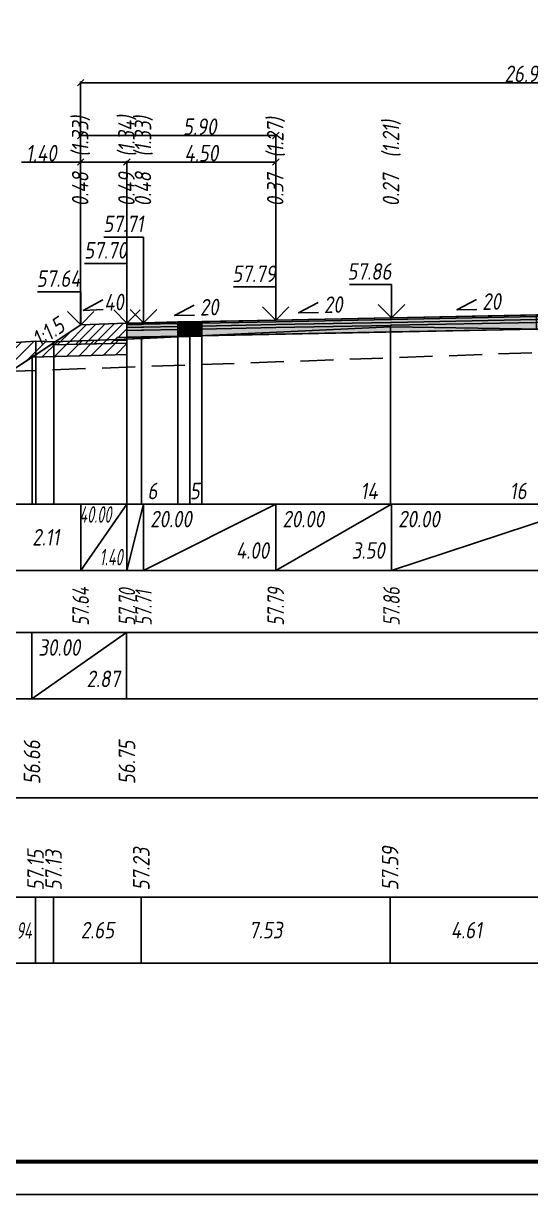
# Model space of a CAD drawing. Extents: x -717 to 1451, y -133302 to 233.
# Drawn here: x 110 to 186.7, y -75893.4 to -75716.3 of the extents above; entities that cross this region are included whole.
import ezdxf
from ezdxf.enums import TextEntityAlignment as Align

# ---------------------------------------------------------------- set-up
doc = ezdxf.new("R2010")
doc.units = 0
doc.linetypes.add('штриховая', pattern=[0.75, 0.5, -0.25])
for name, color, linetype in [('Интерполированный поперечник', 2, 'Continuous'), ('Код_510', 7, 'Continuous'), ('Код_514', 1, 'Continuous'), ('Код_516', 1, 'Continuous'), ('Контур_0', 7, 'Continuous'), ('Контур_2521', 7, 'Continuous'), ('Контур_2564', 7, 'Continuous'), ('Контур_2660', 7, 'Continuous'), ('Контур_2665', 7, 'Continuous'), ('Контур_400', 7, 'Continuous'), ('Контур_508', 7, 'Continuous'), ('Контур_512', 7, 'Continuous'), ('Контур_513', 7, 'Continuous'), ('Красный поперечник', 1, 'Continuous'), ('Объём_2501', 7, 'Continuous'), ('Объём_2564', 7, 'Continuous'), ('Объём_2650', 7, 'Continuous'), ('Объём_2660', 7, 'Continuous'), ('Объём_2661', 7, 'Continuous'), ('Объём_2665', 7, 'Continuous'), ('Объём_2666', 7, 'Continuous'), ('Откосы', 7, 'Continuous'), ('Отметки покрытия', 7, 'Continuous'), ('Рабочие отметки', 7, 'Continuous'), ('Рабочие отметки доп.', 7, 'Continuous'), ('Слои выравнивания', 7, 'Continuous'), ('Таблица', 7, 'Continuous'), ('Уклоны проезжей части', 7, 'Continuous'), ('Черный поперечник', 3, 'Continuous')]:
    doc.layers.add(name, color=color, linetype=linetype)
for name, color, linetype, true_color in [('Контур_2540', 2, 'Continuous', 0xffff00), ('Контур_2560', 2, 'Continuous', 0xffff00), ('Контур_2561', 7, 'Continuous', 0xff8040), ('Контур_2562', 3, 'Continuous', 0x00ff00), ('Контур_2563', 7, 'Continuous', 0xff8000), ('Контур_2570', 7, 'Continuous', 0x80ff00), ('Контур_2725', 7, 'Continuous', 0x323232), ('Контур_2736', 4, 'Continuous', 0x00ffff), ('Контур_2760', 7, 'Continuous', 0x323232), ('Контур_2761', 7, 'Continuous', 0x323232), ('Контур_2762', 7, 'Continuous', 0x323232), ('Контур_2763', 7, 'Continuous', 0x323232), ('Контур_2764', 7, 'Continuous', 0x323232), ('Контур_2765', 7, 'Continuous', 0x323232), ('Контур_402', 7, 'Continuous', 0xff6464), ('Контур_703', 4, 'Continuous', 0x00ffff), ('Объём_2520', 7, 'Continuous', 0x80ffff), ('Объём_2540', 2, 'Continuous', 0xffff00), ('Объём_2560', 2, 'Continuous', 0xffff00), ('Объём_2561', 7, 'Continuous', 0xff8040), ('Объём_2562', 3, 'Continuous', 0x00ff00), ('Объём_2563', 7, 'Continuous', 0xff8000), ('Объём_2600', 7, 'Continuous', 0x808000)]:
    doc.layers.add(name, color=color, linetype=linetype, true_color=true_color)
doc.styles.get("Standard").update_dxf_attribs({"font": 'txt', "height": 2.5})
doc.styles.add('М', font='romand.shx', dxfattribs={"width": 0.8, "oblique": 10, "height": 2.5})
doc.dimstyles.get("Standard").update_dxf_attribs({"dimtxt": 0.18, "dimasz": 0.18, "dimexe": 0.18, "dimexo": 0.0625, "dimgap": 0.09, "dimtad": 0, "dimtih": 1, "dimtoh": 1, "dimdec": 4, "dimzin": 0, "dimdsep": 46, "dimtxsty": 'Standard', "dimcen": 0.09, "dimadec": 0, "dimazin": 0, "dimtfac": 1, "dimtdec": 4, "dimtofl": 0, "dimtmove": 0, "dimatfit": 3, "dimfxl": 1, "dimtolj": 1, "dimtzin": 0, "dimarcsym": 0})

# ---------------------------------------------------------------- blocks, each defined once
blk = doc.blocks.new('_Oblique')
at = {"color": 0, "linetype": 'ByBlock', "lineweight": -2}
blk.add_line((-0.5, -0.5), (0.5, 0.5), dxfattribs=at)
blk = doc.blocks.new('*D3109')
at = {"color": 0, "lineweight": -2, "transparency": 16777216}
for p, q in [((118.65, -75737.24), (109.71, -75737.24)), ((118.65, -75761.87), (118.65, -75737.06)), ((125.65, -75737.24), (118.65, -75737.24)), ((125.65, -75761.59), (125.65, -75737.06))]:
    blk.add_line(p, q, dxfattribs=at)
at = {"layer": 'Defpoints', "color": 0, "transparency": 16777216}
for p in [(125.65, -75737.24), (118.65, -75761.93), (125.65, -75761.65)]:
    blk.add_point(p, dxfattribs=at)
at = {"color": 0, "lineweight": -2, "transparency": 16777216, "rotation": 180}
blk.add_blockref('_Oblique', (118.65, -75737.24), dxfattribs=at)
at = {"color": 0, "lineweight": -2, "transparency": 16777216}
blk.add_blockref('_Oblique', (125.65, -75737.24), dxfattribs=at)
at = {"color": 0, "transparency": 16777216, "insert": (112.71, -75735.9), "char_height": 2.5, "width": 0.69, "attachment_point": 5, "style": 'М'}
blk.add_mtext('\\A1;1.40', dxfattribs=at)
blk = doc.blocks.new('*D3111')
at = {"color": 0, "lineweight": -2, "transparency": 16777216}
for p, q in [((125.65, -75761.59), (125.65, -75737.06)), ((125.65, -75737.24), (148.15, -75737.24)), ((148.15, -75761.14), (148.15, -75737.06))]:
    blk.add_line(p, q, dxfattribs=at)
at = {"layer": 'Defpoints', "color": 0, "transparency": 16777216}
for p in [(148.15, -75737.24), (148.15, -75761.2), (125.65, -75761.65)]:
    blk.add_point(p, dxfattribs=at)
at = {"color": 0, "lineweight": -2, "transparency": 16777216, "rotation": 180}
blk.add_blockref('_Oblique', (125.65, -75737.24), dxfattribs=at)
at = {"color": 0, "lineweight": -2, "transparency": 16777216}
blk.add_blockref('_Oblique', (148.15, -75737.24), dxfattribs=at)
at = {"color": 0, "transparency": 16777216, "insert": (136.9, -75735.9), "char_height": 2.5, "width": 0.75, "attachment_point": 5, "style": 'М'}
blk.add_mtext('\\A1;4.50', dxfattribs=at)
blk = doc.blocks.new('*D3114')
at = {"color": 0, "lineweight": -2, "transparency": 16777216}
for p, q in [((118.65, -75761.87), (118.65, -75733.06)), ((118.65, -75733.24), (148.15, -75733.24)), ((148.15, -75761.14), (148.15, -75733.06))]:
    blk.add_line(p, q, dxfattribs=at)
at = {"layer": 'Defpoints', "color": 0, "transparency": 16777216}
for p in [(148.15, -75733.24), (148.15, -75761.2), (118.65, -75761.93)]:
    blk.add_point(p, dxfattribs=at)
at = {"color": 0, "lineweight": -2, "transparency": 16777216, "rotation": 180}
blk.add_blockref('_Oblique', (118.65, -75733.24), dxfattribs=at)
at = {"color": 0, "lineweight": -2, "transparency": 16777216}
blk.add_blockref('_Oblique', (148.15, -75733.24), dxfattribs=at)
at = {"color": 0, "transparency": 16777216, "insert": (136.66, -75731.9), "char_height": 2.5, "width": 0.75, "attachment_point": 5, "style": 'М'}
blk.add_mtext('\\A1;5.90', dxfattribs=at)
blk = doc.blocks.new('*D3115')
at = {"color": 0, "lineweight": -2, "transparency": 16777216}
for p, q in [((118.65, -75761.87), (118.65, -75725.06)), ((118.65, -75725.24), (253.43, -75725.24)), ((253.43, -75761.47), (253.43, -75725.06))]:
    blk.add_line(p, q, dxfattribs=at)
at = {"layer": 'Defpoints', "color": 0, "transparency": 16777216}
for p in [(253.43, -75725.24), (253.43, -75761.53), (118.65, -75761.93)]:
    blk.add_point(p, dxfattribs=at)
at = {"color": 0, "lineweight": -2, "transparency": 16777216, "rotation": 180}
blk.add_blockref('_Oblique', (118.65, -75725.24), dxfattribs=at)
at = {"color": 0, "lineweight": -2, "transparency": 16777216}
blk.add_blockref('_Oblique', (253.43, -75725.24), dxfattribs=at)
at = {"color": 0, "transparency": 16777216, "insert": (186.04, -75723.9), "char_height": 2.5, "width": 0.96, "attachment_point": 5, "style": 'М'}
blk.add_mtext('\\A1;26.96', dxfattribs=at)

msp = doc.modelspace()

# ---------------------------------------------------------------- hatches: boundary and pattern name
at = {"layer": 'Объём_2563'}
h = msp.add_hatch(dxfattribs=at)
h.set_pattern_fill('ANSI31', color=256, scale=0.3)
h.paths.add_polyline_path([(118.654, -75761.869), (125.654, -75761.589), (125.654, -75763.739), (124.154, -75763.769), (123.236, -75764.687), (114.154, -75764.869)])
at = {"layer": 'Объём_2600'}
h = msp.add_hatch(dxfattribs=at)
h.set_pattern_fill('ANSI31', color=6, scale=0.4)
h.paths.add_polyline_path([(111.298, -75766.773), (108.116, -75768.894), (84.422, -75769.737), (88.244, -75769.337), (96.51, -75767.68), (103.455, -75765.705), (103.455, -75764.955), (107.163, -75764.635), (111.875, -75764.329), (114.605, -75764.434), (125.654, -75764.027), (125.654, -75766.342)])
at = {"layer": 'Слои выравнивания'}
for color, points in [(2, [(125.654, -75761.589), (127.875, -75761.544), (128.154, -75761.539), (133.348, -75761.435), (133.348, -75761.685), (128.154, -75761.789), (127.875, -75761.794), (125.654, -75761.839)]), (2, [(133.348, -75761.435), (135.158, -75761.398), (135.158, -75761.648), (133.348, -75761.685)]), (2, [(135.158, -75761.398), (136.969, -75761.362), (136.969, -75761.612), (135.158, -75761.648)]), (2, [(136.969, -75761.362), (148.154, -75761.139), (165.501, -75760.792), (165.654, -75760.789), (187.572, -75760.35), (187.572, -75760.6), (165.654, -75761.039), (165.501, -75761.042), (148.154, -75761.389), (136.969, -75761.612)]), (3, [(136.969, -75761.612), (148.154, -75761.389), (165.501, -75761.042), (165.654, -75761.039), (187.572, -75760.6), (187.572, -75761.05), (165.654, -75761.489), (165.501, -75761.492), (148.154, -75761.839), (136.969, -75762.062)]), (4, [(136.969, -75762.062), (148.154, -75761.839), (165.501, -75761.492), (165.654, -75761.489), (187.572, -75761.05), (187.572, -75761.5), (165.654, -75761.939), (165.501, -75761.942), (148.154, -75762.289), (136.969, -75762.512)]), (5, [(136.969, -75762.512), (148.154, -75762.289), (165.501, -75761.942), (165.654, -75761.939), (187.572, -75761.5), (187.572, -75762.5), (165.654, -75762.939), (165.501, -75762.942), (148.154, -75763.289), (136.969, -75763.512)]), (3, [(125.654, -75761.839), (127.875, -75761.794), (128.154, -75761.789), (133.348, -75761.685), (133.348, -75762.135), (128.154, -75762.239), (127.875, -75762.244), (125.654, -75762.289)]), (4, [(125.654, -75762.289), (127.875, -75762.244), (128.154, -75762.239), (133.348, -75762.135), (133.348, -75762.585), (128.154, -75762.689), (127.875, -75762.694), (125.654, -75762.739)]), (5, [(125.654, -75762.739), (127.875, -75762.694), (128.154, -75762.689), (133.348, -75762.585), (133.348, -75763.585), (128.154, -75763.689), (127.875, -75763.694), (125.654, -75763.739)]), (3, [(133.348, -75761.685), (135.158, -75761.648), (135.158, -75762.098), (133.348, -75762.135)]), (4, [(133.348, -75762.135), (135.158, -75762.098), (135.158, -75762.548), (133.348, -75762.585)]), (5, [(133.348, -75762.585), (135.158, -75762.548), (135.158, -75763.548), (133.348, -75763.585)]), (3, [(135.158, -75761.648), (136.969, -75761.612), (136.969, -75762.062), (135.158, -75762.098)]), (4, [(135.158, -75762.098), (136.969, -75762.062), (136.969, -75762.512), (135.158, -75762.548)]), (5, [(135.158, -75762.548), (136.969, -75762.512), (136.969, -75763.512), (135.158, -75763.548)]), (7, [(125.654, -75763.739), (127.875, -75763.694), (128.154, -75763.689), (133.348, -75763.585), (133.348, -75763.635), (128.154, -75763.739), (127.875, -75763.744), (125.654, -75763.789)]), (6, [(125.654, -75763.789), (127.875, -75763.744), (128.154, -75763.739), (133.348, -75763.635), (133.348, -75763.685), (128.154, -75763.932), (127.875, -75763.945), (125.654, -75764.027)]), (7, [(133.348, -75763.585), (135.158, -75763.548), (135.158, -75763.598), (133.348, -75763.635)]), (6, [(133.348, -75763.635), (135.158, -75763.598), (135.158, -75763.648), (133.348, -75763.685)]), (7, [(135.158, -75763.548), (136.969, -75763.512), (136.969, -75763.562), (135.158, -75763.598)])]:
    msp.add_hatch(color=color, dxfattribs=at).paths.add_polyline_path(points)

# ---------------------------------------------------------------- linework, layer by layer
at = {"flags": 128}
msp.add_lwpolyline([(-30.054, -75893.421), (389.946, -75893.421), (389.946, -75596.421), (-30.054, -75596.421)], close=True, dxfattribs=at)
at = {"const_width": 0.6, "flags": 128}
msp.add_lwpolyline([(-10.054, -75888.421), (384.946, -75888.421), (384.946, -75601.421), (-10.054, -75601.421)], close=True, dxfattribs=at)
at = {"layer": 'Интерполированный поперечник', "linetype": 'штриховая', "ltscale": 10, "flags": 128}
msp.add_lwpolyline([(84.422, -75769.737), (216.516, -75765.037)], dxfattribs=at)
at = {"layer": 'Код_510'}
for p, q in [((111.821, -75858.421), (111.821, -75848.421)), ((114.55, -75858.421), (114.55, -75848.421)), ((127.821, -75858.421), (127.821, -75848.421)), ((165.446, -75858.421), (165.446, -75848.421))]:
    msp.add_line(p, q, dxfattribs=at)
at = {"layer": 'Код_514'}
for p, q in [((118.654, -75799), (118.654, -75789)), ((118.654, -75799), (125.654, -75789)), ((125.654, -75799), (125.654, -75789)), ((125.654, -75799), (128.154, -75789)), ((128.154, -75799), (128.154, -75789)), ((128.154, -75799), (148.154, -75789)), ((148.154, -75799), (148.154, -75789)), ((148.154, -75799), (165.654, -75789)), ((165.654, -75799), (165.654, -75789)), ((165.654, -75799), (196.043, -75789))]:
    msp.add_line(p, q, dxfattribs=at)
at = {"layer": 'Код_516'}
for p, q in [((111.243, -75818.421), (111.243, -75808.421)), ((111.243, -75818.421), (125.6, -75808.421)), ((125.6, -75818.421), (125.6, -75808.421))]:
    msp.add_line(p, q, dxfattribs=at)
at = {"layer": 'Контур_0', "color": 18, "true_color": 0x000000, "flags": 128}
for points in [[(114.154, -75764.869), (123.236, -75764.687), (124.154, -75763.769), (125.654, -75763.739)], [(124.154, -75763.769), (125.654, -75763.739), (125.654, -75764.639), (123.236, -75764.687), (124.154, -75763.769), (124.154, -75763.769)]]:
    msp.add_lwpolyline(points, dxfattribs=at)
at = {"layer": 'Контур_2521', "color": 18, "true_color": 0x000000, "flags": 128}
msp.add_lwpolyline([(123.695, -75764.228), (125.654, -75764.189)], dxfattribs=at)
at = {"layer": 'Контур_2540', "flags": 128}
msp.add_lwpolyline([(125.654, -75766.342), (111.298, -75766.773), (114.154, -75764.869), (125.654, -75764.639), (125.654, -75766.342), (125.654, -75766.342)], dxfattribs=at)
at = {"layer": 'Контур_2560', "flags": 128}
msp.add_lwpolyline([(118.654, -75761.869), (118.654, -75761.869), (118.654, -75761.869), (125.654, -75761.589)], dxfattribs=at)
at = {"layer": 'Контур_2561', "flags": 128}
msp.add_lwpolyline([(125.654, -75761.589), (125.654, -75761.589), (118.654, -75761.869), (118.654, -75761.869), (125.654, -75761.589)], dxfattribs=at)
at = {"layer": 'Контур_2562', "flags": 128}
msp.add_lwpolyline([(118.654, -75761.869), (118.654, -75761.869), (118.654, -75761.869), (118.654, -75761.869), (118.654, -75761.869)], dxfattribs=at)
at = {"layer": 'Контур_2563', "flags": 128}
msp.add_lwpolyline([(118.654, -75761.869), (125.654, -75761.589), (125.654, -75763.739), (124.154, -75763.769), (123.236, -75764.687), (114.154, -75764.869), (118.654, -75761.869), (118.654, -75761.869)], dxfattribs=at)
at = {"layer": 'Контур_2564', "flags": 128}
msp.add_lwpolyline([(118.654, -75761.869), (125.654, -75761.589)], dxfattribs=at)
at = {"layer": 'Контур_2570', "flags": 128}
msp.add_lwpolyline([(107.163, -75764.635), (111.875, -75764.329), (114.605, -75764.434), (127.875, -75763.945), (165.501, -75762.154), (188.573, -75762.516), (196.043, -75762.591), (197.218, -75762.603), (204.321, -75763.226), (205.972, -75763.456), (205.972, -75764.206), (210.95, -75764.674), (216.516, -75765.037), (226.192, -75762.652), (229.381, -75761.949), (231.206, -75761.584), (236.271, -75761.6), (239.548, -75762.543), (265.207, -75762.655), (268.383, -75762.708), (270.95, -75762.325), (282.283, -75761.727), (288.706, -75761.477)], dxfattribs=at)
at = {"layer": 'Контур_2660', "flags": 128}
msp.add_lwpolyline([(111.298, -75766.773), (125.654, -75766.342)], dxfattribs=at)
at = {"layer": 'Контур_2665', "flags": 128}
msp.add_lwpolyline([(118.654, -75761.869), (118.654, -75761.869)], dxfattribs=at)
at = {"layer": 'Контур_2725', "flags": 128}
msp.add_lwpolyline([(125.654, -75764.027), (127.875, -75763.945), (128.154, -75763.932), (133.348, -75763.685), (135.158, -75763.648), (135.158, -75763.598), (136.969, -75763.562), (136.969, -75763.512), (148.154, -75763.289), (165.501, -75762.942), (165.654, -75762.939), (187.572, -75762.5), (187.572, -75762.55), (188.573, -75762.53), (189.047, -75762.521), (189.047, -75762.571), (190.711, -75762.537), (196.043, -75762.591), (197.218, -75762.603)], dxfattribs=at)
at = {"layer": 'Контур_2736', "flags": 128}
msp.add_lwpolyline([(118.654, -75761.869), (108.116, -75768.894)], dxfattribs=at)
at = {"layer": 'Контур_2760', "flags": 128}
msp.add_lwpolyline([(125.654, -75761.589), (127.875, -75761.544), (128.154, -75761.539), (133.348, -75761.435), (135.158, -75761.398), (136.969, -75761.362), (148.154, -75761.139), (165.501, -75760.792), (165.654, -75760.789), (187.572, -75760.35), (188.573, -75760.33), (189.047, -75760.321), (190.711, -75760.287), (196.043, -75760.181), (197.218, -75760.204)], dxfattribs=at)
at = {"layer": 'Контур_2761', "flags": 128}
msp.add_lwpolyline([(125.654, -75761.839), (127.875, -75761.794), (128.154, -75761.789), (133.348, -75761.685), (135.158, -75761.648), (136.969, -75761.612), (148.154, -75761.389), (165.501, -75761.042), (165.654, -75761.039), (187.572, -75760.6), (188.573, -75760.58), (189.047, -75760.571), (190.711, -75760.537), (196.043, -75760.431), (197.218, -75760.454)], dxfattribs=at)
at = {"layer": 'Контур_2762', "flags": 128}
msp.add_lwpolyline([(125.654, -75762.289), (127.875, -75762.244), (128.154, -75762.239), (133.348, -75762.135), (135.158, -75762.098), (136.969, -75762.062), (148.154, -75761.839), (165.501, -75761.492), (165.654, -75761.489), (187.572, -75761.05), (188.573, -75761.03), (189.047, -75761.021), (190.711, -75760.987), (196.043, -75760.881), (197.218, -75760.904)], dxfattribs=at)
at = {"layer": 'Контур_2763', "flags": 128}
msp.add_lwpolyline([(125.654, -75762.739), (127.875, -75762.694), (128.154, -75762.689), (133.348, -75762.585), (135.158, -75762.548), (136.969, -75762.512), (148.154, -75762.289), (165.501, -75761.942), (165.654, -75761.939), (187.572, -75761.5), (188.573, -75761.48), (189.047, -75761.471), (190.711, -75761.437), (196.043, -75761.331), (197.218, -75761.354)], dxfattribs=at)
at = {"layer": 'Контур_2764', "flags": 128}
msp.add_lwpolyline([(125.654, -75763.739), (127.875, -75763.694), (128.154, -75763.689), (133.348, -75763.585), (135.158, -75763.548), (136.969, -75763.512)], dxfattribs=at)
at = {"layer": 'Контур_2765', "flags": 128}
msp.add_lwpolyline([(125.654, -75763.789), (127.875, -75763.744), (128.154, -75763.739), (133.348, -75763.635), (135.158, -75763.598)], dxfattribs=at)
at = {"layer": 'Контур_400', "flags": 128}
msp.add_lwpolyline([(125.654, -75761.589), (128.154, -75761.539), (128.154, -75761.539), (148.154, -75761.139), (148.154, -75761.139), (148.154, -75761.139), (148.154, -75761.139), (165.654, -75760.789), (196.043, -75760.181)], dxfattribs=at)
at = {"layer": 'Контур_402', "flags": 128}
msp.add_lwpolyline([(111.298, -75766.773), (125.654, -75766.342), (125.654, -75764.027), (127.875, -75763.945), (133.348, -75763.685), (135.158, -75763.648), (135.158, -75763.598), (136.969, -75763.562), (136.969, -75763.512), (187.572, -75762.5), (187.572, -75762.55), (189.047, -75762.521), (189.047, -75762.571), (190.711, -75762.537), (196.043, -75762.591), (197.218, -75762.603), (197.218, -75764.266), (260.475, -75766.164)], dxfattribs=at)
at = {"layer": 'Контур_508', "flags": 128}
msp.add_lwpolyline([(108.116, -75768.894), (111.298, -75766.773), (125.654, -75766.342), (125.654, -75764.027), (127.875, -75763.945), (133.348, -75763.685), (135.158, -75763.648), (135.158, -75763.598), (136.969, -75763.562), (136.969, -75763.512), (187.572, -75762.5), (187.572, -75762.55), (189.047, -75762.521), (189.047, -75762.571), (190.711, -75762.537), (196.043, -75762.591), (197.218, -75762.603), (197.218, -75764.266), (260.475, -75766.164), (260.475, -75764.053), (263.706, -75761.899)], dxfattribs=at)
at = {"layer": 'Контур_512', "flags": 128}
msp.add_lwpolyline([(108.116, -75768.894), (111.298, -75766.773), (125.654, -75766.342)], dxfattribs=at)
at = {"layer": 'Контур_513', "flags": 128}
msp.add_lwpolyline([(108.116, -75768.894), (111.298, -75766.773), (125.654, -75766.342), (125.654, -75764.027), (127.875, -75763.945), (133.348, -75763.685), (135.158, -75763.648), (135.158, -75763.598), (136.969, -75763.562), (136.969, -75763.512), (187.572, -75762.5), (187.572, -75762.55), (189.047, -75762.521), (189.047, -75762.571), (190.711, -75762.537), (196.043, -75762.591), (197.218, -75762.603), (197.218, -75764.266), (260.475, -75766.164), (260.475, -75764.053), (263.706, -75761.899)], dxfattribs=at)
at = {"layer": 'Контур_703', "flags": 128}
msp.add_lwpolyline([(118.654, -75761.869), (108.116, -75768.894)], dxfattribs=at)
at = {"layer": 'Красный поперечник'}
for p, q in [((118.654, -75761.869), (125.654, -75761.589)), ((125.654, -75761.589), (128.154, -75761.539)), ((128.154, -75761.539), (148.154, -75761.139)), ((148.154, -75761.139), (165.654, -75760.789)), ((165.654, -75760.789), (196.043, -75760.181)), ((108.116, -75768.894), (118.654, -75761.869)), ((111.298, -75766.773), (111.298, -75789)), ((125.654, -75766.342), (125.654, -75789))]:
    msp.add_line(p, q, dxfattribs=at)
at = {"layer": 'Объём_2501', "flags": 128}
for points in [[(125.654, -75761.589), (128.154, -75761.539), (128.154, -75761.539), (148.154, -75761.139), (148.154, -75761.139), (148.154, -75761.139), (148.154, -75761.139), (165.654, -75760.789), (196.043, -75760.181)], [(125.654, -75761.589), (128.154, -75761.539), (128.154, -75761.539), (148.154, -75761.139)]]:
    msp.add_lwpolyline(points, dxfattribs=at)
at = {"layer": 'Объём_2520', "color": 250, "flags": 128}
msp.add_lwpolyline([(124.154, -75763.769), (125.654, -75763.739), (125.654, -75764.639), (123.236, -75764.687), (124.154, -75763.769), (124.154, -75763.769)], dxfattribs=at)
msp.add_lwpolyline([(124.154, -75763.769), (125.654, -75763.739), (125.654, -75764.639), (123.236, -75764.687), (124.154, -75763.769), (124.154, -75763.769)], dxfattribs=at)
at = {"layer": 'Объём_2540', "flags": 128}
msp.add_lwpolyline([(125.654, -75766.342), (111.298, -75766.773), (114.154, -75764.869), (125.654, -75764.639), (125.654, -75766.342), (125.654, -75766.342)], dxfattribs=at)
msp.add_lwpolyline([(125.654, -75766.342), (111.298, -75766.773), (114.154, -75764.869), (125.654, -75764.639), (125.654, -75766.342), (125.654, -75766.342)], dxfattribs=at)
at = {"layer": 'Объём_2560', "flags": 128}
msp.add_lwpolyline([(118.654, -75761.869), (118.654, -75761.869), (118.654, -75761.869), (125.654, -75761.589)], dxfattribs=at)
msp.add_lwpolyline([(118.654, -75761.869), (118.654, -75761.869), (118.654, -75761.869), (125.654, -75761.589)], dxfattribs=at)
at = {"layer": 'Объём_2561', "flags": 128}
msp.add_lwpolyline([(125.654, -75761.589), (125.654, -75761.589), (118.654, -75761.869), (118.654, -75761.869), (125.654, -75761.589)], dxfattribs=at)
msp.add_lwpolyline([(125.654, -75761.589), (125.654, -75761.589), (118.654, -75761.869), (118.654, -75761.869), (125.654, -75761.589)], dxfattribs=at)
at = {"layer": 'Объём_2562', "flags": 128}
msp.add_lwpolyline([(118.654, -75761.869), (118.654, -75761.869), (118.654, -75761.869), (118.654, -75761.869), (118.654, -75761.869)], dxfattribs=at)
msp.add_lwpolyline([(118.654, -75761.869), (118.654, -75761.869), (118.654, -75761.869), (118.654, -75761.869), (118.654, -75761.869)], dxfattribs=at)
at = {"layer": 'Объём_2563', "color": 250, "flags": 128}
msp.add_lwpolyline([(118.654, -75761.869), (125.654, -75761.589), (125.654, -75763.739), (124.154, -75763.769), (123.236, -75764.687), (114.154, -75764.869), (118.654, -75761.869), (118.654, -75761.869)], dxfattribs=at)
msp.add_lwpolyline([(118.654, -75761.869), (125.654, -75761.589), (125.654, -75763.739), (124.154, -75763.769), (123.236, -75764.687), (114.154, -75764.869), (118.654, -75761.869), (118.654, -75761.869)], dxfattribs=at)
at = {"layer": 'Объём_2564', "flags": 128}
msp.add_lwpolyline([(118.654, -75761.869), (125.654, -75761.589)], dxfattribs=at)
msp.add_lwpolyline([(118.654, -75761.869), (125.654, -75761.589)], dxfattribs=at)
at = {"layer": 'Объём_2650', "color": 6, "flags": 128}
msp.add_lwpolyline([(111.298, -75766.773), (108.116, -75768.894), (84.422, -75769.737), (88.244, -75769.337), (96.51, -75767.68), (103.455, -75765.705), (103.455, -75764.955), (107.163, -75764.635), (111.875, -75764.329), (114.605, -75764.434), (125.654, -75764.027), (125.654, -75766.342), (111.298, -75766.773), (111.298, -75766.773)], dxfattribs=at)
msp.add_lwpolyline([(111.298, -75766.773), (108.116, -75768.894), (84.422, -75769.737), (88.244, -75769.337), (96.51, -75767.68), (103.455, -75765.705), (103.455, -75764.955), (107.163, -75764.635), (111.875, -75764.329), (114.605, -75764.434), (125.654, -75764.027), (125.654, -75766.342), (111.298, -75766.773), (111.298, -75766.773)], dxfattribs=at)
at = {"layer": 'Объём_2660', "flags": 128}
msp.add_lwpolyline([(111.298, -75766.773), (125.654, -75766.342)], dxfattribs=at)
msp.add_lwpolyline([(111.298, -75766.773), (125.654, -75766.342)], dxfattribs=at)
at = {"layer": 'Объём_2661', "flags": 128}
msp.add_lwpolyline([(118.654, -75761.869), (108.116, -75768.894)], dxfattribs=at)
msp.add_lwpolyline([(118.654, -75761.869), (108.116, -75768.894)], dxfattribs=at)
at = {"layer": 'Объём_2665', "flags": 128}
msp.add_lwpolyline([(118.654, -75761.869), (118.654, -75761.869)], dxfattribs=at)
msp.add_lwpolyline([(118.654, -75761.869), (118.654, -75761.869)], dxfattribs=at)
at = {"layer": 'Объём_2666', "flags": 128}
msp.add_lwpolyline([(118.654, -75761.869), (108.116, -75768.894)], dxfattribs=at)
msp.add_lwpolyline([(118.654, -75761.869), (108.116, -75768.894)], dxfattribs=at)
at = {"layer": 'Отметки покрытия', "color": 1}
for p, q in [((128.154, -75748.589), (122.154, -75748.589)), ((128.154, -75761.539), (128.154, -75748.589)), ((125.654, -75752.589), (119.254, -75752.589)), ((125.654, -75761.589), (125.654, -75752.589)), ((148.154, -75756.139), (141.754, -75756.139)), ((148.154, -75761.139), (148.154, -75756.139)), ((165.654, -75755.789), (159.304, -75755.789)), ((165.654, -75760.789), (165.654, -75755.789)), ((118.654, -75756.869), (112.104, -75756.869)), ((118.654, -75761.869), (118.654, -75756.869)), ((125.654, -75761.589), (123.654, -75759.589)), ((125.654, -75761.589), (127.654, -75759.589)), ((128.154, -75761.539), (126.154, -75759.539)), ((128.154, -75761.539), (130.154, -75759.539)), ((148.154, -75761.139), (146.154, -75759.139)), ((148.154, -75761.139), (150.154, -75759.139)), ((165.654, -75760.789), (163.654, -75758.789)), ((165.654, -75760.789), (167.654, -75758.789)), ((118.654, -75761.869), (116.654, -75759.869)), ((118.654, -75761.869), (120.654, -75759.869))]:
    msp.add_line(p, q, dxfattribs=at)
at = {"layer": 'Слои выравнивания'}
for p, q in [((125.654, -75761.589), (125.654, -75789)), ((133.348, -75761.435), (133.348, -75789)), ((135.158, -75761.398), (135.158, -75789)), ((135.158, -75761.398), (135.158, -75789)), ((136.969, -75761.362), (136.969, -75789)), ((136.969, -75761.362), (136.969, -75789))]:
    msp.add_line(p, q, dxfattribs=at)
at = {"layer": 'Слои выравнивания', "color": 2, "flags": 128}
for points in [[(125.654, -75761.589), (127.875, -75761.544), (128.154, -75761.539), (133.348, -75761.435), (133.348, -75761.685), (128.154, -75761.789), (127.875, -75761.794), (125.654, -75761.839)], [(133.348, -75761.435), (135.158, -75761.398), (135.158, -75761.648), (133.348, -75761.685)], [(135.158, -75761.398), (136.969, -75761.362), (136.969, -75761.612), (135.158, -75761.648)], [(135.158, -75761.398), (135.158, -75761.648)], [(136.969, -75761.362), (148.154, -75761.139), (165.501, -75760.792), (165.654, -75760.789), (187.572, -75760.35), (187.572, -75760.6), (165.654, -75761.039), (165.501, -75761.042), (148.154, -75761.389), (136.969, -75761.612)], [(136.969, -75761.362), (136.969, -75761.612)]]:
    msp.add_lwpolyline(points, close=True, dxfattribs=at)
at = {"layer": 'Слои выравнивания', "color": 3, "flags": 128}
for points in [[(136.969, -75761.612), (148.154, -75761.389), (165.501, -75761.042), (165.654, -75761.039), (187.572, -75760.6), (187.572, -75761.05), (165.654, -75761.489), (165.501, -75761.492), (148.154, -75761.839), (136.969, -75762.062)], [(125.654, -75761.839), (127.875, -75761.794), (128.154, -75761.789), (133.348, -75761.685), (133.348, -75762.135), (128.154, -75762.239), (127.875, -75762.244), (125.654, -75762.289)], [(133.348, -75761.685), (135.158, -75761.648), (135.158, -75762.098), (133.348, -75762.135)], [(135.158, -75761.648), (136.969, -75761.612), (136.969, -75762.062), (135.158, -75762.098)], [(135.158, -75761.648), (135.158, -75762.098)], [(136.969, -75761.612), (136.969, -75762.062)]]:
    msp.add_lwpolyline(points, close=True, dxfattribs=at)
at = {"layer": 'Слои выравнивания', "color": 4, "flags": 128}
for points in [[(136.969, -75762.062), (148.154, -75761.839), (165.501, -75761.492), (165.654, -75761.489), (187.572, -75761.05), (187.572, -75761.5), (165.654, -75761.939), (165.501, -75761.942), (148.154, -75762.289), (136.969, -75762.512)], [(125.654, -75762.289), (127.875, -75762.244), (128.154, -75762.239), (133.348, -75762.135), (133.348, -75762.585), (128.154, -75762.689), (127.875, -75762.694), (125.654, -75762.739)], [(133.348, -75762.135), (135.158, -75762.098), (135.158, -75762.548), (133.348, -75762.585)], [(135.158, -75762.098), (136.969, -75762.062), (136.969, -75762.512), (135.158, -75762.548)], [(135.158, -75762.098), (135.158, -75762.548)], [(136.969, -75762.062), (136.969, -75762.512)]]:
    msp.add_lwpolyline(points, close=True, dxfattribs=at)
at = {"layer": 'Слои выравнивания', "color": 5, "flags": 128}
for points in [[(136.969, -75762.512), (148.154, -75762.289), (165.501, -75761.942), (165.654, -75761.939), (187.572, -75761.5), (187.572, -75762.5), (165.654, -75762.939), (165.501, -75762.942), (148.154, -75763.289), (136.969, -75763.512)], [(125.654, -75762.739), (127.875, -75762.694), (128.154, -75762.689), (133.348, -75762.585), (133.348, -75763.585), (128.154, -75763.689), (127.875, -75763.694), (125.654, -75763.739)], [(133.348, -75762.585), (135.158, -75762.548), (135.158, -75763.548), (133.348, -75763.585)], [(135.158, -75762.548), (136.969, -75762.512), (136.969, -75763.512), (135.158, -75763.548)], [(135.158, -75762.548), (135.158, -75763.548)], [(136.969, -75762.512), (136.969, -75763.512)]]:
    msp.add_lwpolyline(points, close=True, dxfattribs=at)
at = {"layer": 'Слои выравнивания', "color": 7, "flags": 128}
for points in [[(125.654, -75763.739), (127.875, -75763.694), (128.154, -75763.689), (133.348, -75763.585), (133.348, -75763.635), (128.154, -75763.739), (127.875, -75763.744), (125.654, -75763.789)], [(133.348, -75763.585), (135.158, -75763.548), (135.158, -75763.598), (133.348, -75763.635)], [(135.158, -75763.548), (136.969, -75763.512), (136.969, -75763.562), (135.158, -75763.598)], [(135.158, -75763.548), (135.158, -75763.598)]]:
    msp.add_lwpolyline(points, close=True, dxfattribs=at)
at = {"layer": 'Слои выравнивания', "color": 6, "flags": 128}
for points in [[(125.654, -75763.789), (127.875, -75763.744), (128.154, -75763.739), (133.348, -75763.635), (133.348, -75763.685), (128.154, -75763.932), (127.875, -75763.945), (125.654, -75764.027)], [(133.348, -75763.635), (135.158, -75763.598), (135.158, -75763.648), (133.348, -75763.685)]]:
    msp.add_lwpolyline(points, close=True, dxfattribs=at)
at = {"layer": 'Таблица'}
for p, q in [((83.116, -75789), (288.706, -75789)), ((83.116, -75799), (288.706, -75799)), ((83.116, -75808.421), (288.706, -75808.421)), ((83.062, -75818.421), (288.652, -75818.421)), ((83.062, -75833.421), (288.652, -75833.421)), ((83.062, -75848.421), (288.652, -75848.421)), ((83.062, -75858.421), (288.652, -75858.421))]:
    msp.add_line(p, q, dxfattribs=at)
at = {"layer": 'Уклоны проезжей части', "color": 1, "flags": 128}
for points in [[(178.557, -75759.532), (175.558, -75759.592), (178.527, -75758.032)], [(122.048, -75759.563), (119.05, -75759.683), (121.988, -75758.065)], [(135.863, -75760.386), (132.864, -75760.446), (135.833, -75758.886)], [(154.613, -75760.011), (151.614, -75760.071), (154.583, -75758.511)]]:
    msp.add_lwpolyline(points, dxfattribs=at)
at = {"layer": 'Черный поперечник', "color": 7}
for p, q in [((165.501, -75762.154), (165.501, -75789)), ((111.875, -75764.329), (111.875, -75789)), ((114.605, -75764.434), (114.605, -75789)), ((127.875, -75763.945), (127.875, -75789))]:
    msp.add_line(p, q, dxfattribs=at)
at = {"layer": 'Черный поперечник', "flags": 128}
msp.add_lwpolyline([(107.163, -75764.635), (111.875, -75764.329), (114.605, -75764.434), (127.875, -75763.945), (165.501, -75762.154), (188.573, -75762.516), (196.043, -75762.591), (197.218, -75762.603), (204.321, -75763.226), (205.972, -75763.456), (210.95, -75763.924), (216.516, -75764.287), (226.192, -75761.902), (229.381, -75761.199), (231.206, -75760.834), (236.271, -75760.85), (239.548, -75761.793), (265.207, -75761.905), (268.383, -75761.958), (270.95, -75761.575), (282.283, -75760.977), (288.706, -75760.727)], dxfattribs=at)

# ---------------------------------------------------------------- texts
at = {"layer": 'Код_510', "style": 'М', "oblique": 10, "width": 0.8}
for s, p in [('57.15', (111.821, -75847.421)), ('57.13', (114.55, -75847.421)), ('57.23', (127.821, -75847.421)), ('57.59', (165.446, -75847.421))]:
    msp.add_text(s, height=2.5, rotation=90, dxfattribs=at).set_placement(p, align=Align.MIDDLE_LEFT)
at = {"layer": 'Код_510', "style": 'М', "oblique": 10}
for s, width, p in [('0.94', 0.6, (109.325, -75853.484)), ('2.65', 0.8, (121.186, -75853.421)), ('7.53', 0.8, (146.634, -75853.421)), ('4.61', 0.8, (176.983, -75853.421))]:
    msp.add_text(s, height=2.5, dxfattribs=dict(at, width=width)).set_placement(p, align=Align.MIDDLE_CENTER)
at = {"layer": 'Код_514', "style": 'М', "oblique": 10}
for s, width, p in [('40.00', 0.6, (118.452, -75789.302)), ('20.00', 0.8, (129.154, -75790)), ('20.00', 0.8, (149.154, -75790)), ('20.00', 0.8, (166.654, -75790))]:
    msp.add_text(s, height=2.5, dxfattribs=dict(at, width=width)).set_placement(p, align=Align.TOP_LEFT)
at = {"layer": 'Код_514', "style": 'М', "oblique": 10, "width": 0.8}
msp.add_text('2.11', height=2.5, dxfattribs=at).set_placement((113.385, -75794), align=Align.MIDDLE_CENTER)
at = {"layer": 'Код_514', "style": 'М', "oblique": 10}
for s, width, p in [('4.00', 0.8, (147.154, -75798)), ('3.50', 0.8, (164.654, -75798)), ('1.40', 0.6, (125.003, -75799))]:
    msp.add_text(s, height=2.5, dxfattribs=dict(at, width=width)).set_placement(p, align=Align.BOTTOM_RIGHT)
at = {"layer": 'Код_514', "style": 'М', "oblique": 10, "width": 0.7}
for s, p in [('57.64', (118.654, -75807.382)), ('57.70', (125.654, -75807.382)), ('57.71', (128.154, -75807.382)), ('57.79', (148.154, -75807.382)), ('57.86', (165.654, -75807.382))]:
    msp.add_text(s, height=2.5, rotation=90, dxfattribs=at).set_placement(p, align=Align.MIDDLE_LEFT)
at = {"layer": 'Код_516', "style": 'М', "oblique": 10, "width": 0.8}
msp.add_text('30.00', height=2.5, dxfattribs=at).set_placement((112.243, -75809.421), align=Align.TOP_LEFT)
msp.add_text('2.87', height=2.5, dxfattribs=at).set_placement((124.6, -75817.421), align=Align.BOTTOM_RIGHT)
for s, p in [('56.66', (111.298, -75831.371)), ('56.75', (125.654, -75831.371))]:
    msp.add_text(s, height=2.5, rotation=90, dxfattribs=at).set_placement(p, align=Align.MIDDLE_LEFT)
at = {"layer": 'Откосы', "color": 1, "style": 'М', "oblique": 10, "width": 0.8}
for s, rotation, p in [('40', 2.29061, (123.763, -75760.457)), ('20', 1.14576, (138.134, -75761.195)), ('20', 1.14576, (156.884, -75760.82)), ('20', 1.14576, (180.829, -75760.341)), ('1:1.5', 33.69007, (114.888, -75764.611))]:
    msp.add_text(s, height=2.5, rotation=rotation, dxfattribs=at).set_placement(p, align=Align.BOTTOM_CENTER)
at = {"layer": 'Отметки покрытия', "color": 1, "style": 'М', "oblique": 10, "width": 0.8}
for s, p in [('57.71', (128.154, -75748.596)), ('57.70', (125.654, -75752.596)), ('57.86', (165.654, -75755.796)), ('57.64', (118.654, -75756.876)), ('57.79', (148.154, -75756.146))]:
    msp.add_text(s, height=2.5, dxfattribs=at).set_placement(p, align=Align.BOTTOM_RIGHT)
at = {"layer": 'Рабочие отметки', "color": 1, "style": 'М', "oblique": 10, "width": 0.8}
for s, p in [('0.48', (118.576, -75743.939)), ('0.49', (125.576, -75743.939)), ('0.48', (128.076, -75743.939)), ('0.37', (148.076, -75743.939)), ('0.27', (165.576, -75743.939))]:
    msp.add_text(s, height=2.5, rotation=90, dxfattribs=at).set_placement(p, align=Align.MIDDLE_LEFT)
at = {"layer": 'Рабочие отметки доп.', "color": 1, "style": 'М', "oblique": 10, "width": 0.8}
for s, p in [('(1.33)', (118.576, -75736.439)), ('(1.34)', (125.576, -75736.439)), ('(1.33)', (128.076, -75736.439)), ('(1.27)', (148.076, -75736.589)), ('(1.21)', (165.576, -75736.589))]:
    msp.add_text(s, height=2.5, rotation=90, dxfattribs=at).set_placement(p, align=Align.MIDDLE_LEFT)
at = {"layer": 'Слои выравнивания', "style": 'М', "oblique": 10, "width": 0.8}
for s, p in [('6', (129.501, -75789)), ('5', (135.9, -75789)), ('14', (162.27, -75789)), ('16', (184.813, -75789))]:
    msp.add_text(s, height=2.5, dxfattribs=at).set_placement(p, align=Align.BOTTOM_CENTER)

# ---------------------------------------------------------------- dimensions: what is measured, and where the dimension line sits
at = {"color": 5}
for base, p1, p2, picture, middle in [((253.432, -75725.243), (118.654, -75761.931), (253.432, -75761.531), '*D3115', (186.043, -75723.903)), ((148.154, -75737.243), (125.654, -75761.651), (148.154, -75761.201), '*D3111', (136.904, -75735.903))]:
    dim = msp.add_linear_dim(base=base, p1=p1, p2=p2, angle=180, dimstyle='Standard', override={"dimtxt": 2.5, "dimasz": 1, "dimtad": 1, "dimdec": 2, "dimlfac": 0.2, "dimtxsty": 'М', "dimblk1": 'Oblique', "dimblk2": 'Oblique', "dimsah": 1}, dxfattribs=at)
    dim.commit()
    dim.dimension.update_dxf_attribs({"geometry": picture, "text_midpoint": middle})
for base, p2, picture, middle in [((148.154, -75733.243), (148.154, -75761.201), '*D3114', (136.66, -75733.243)), ((125.654, -75737.243), (125.654, -75761.651), '*D3109', (112.713, -75737.243))]:
    dim = msp.add_linear_dim(base=base, p1=(118.654, -75761.931), p2=p2, angle=180, dimstyle='Standard', override={"dimtxt": 2.5, "dimasz": 1, "dimtad": 1, "dimdec": 2, "dimlfac": 0.2, "dimtxsty": 'М', "dimblk1": 'Oblique', "dimblk2": 'Oblique', "dimsah": 1}, dxfattribs=at)
    dim.commit()
    dim.dimension.update_dxf_attribs({"geometry": picture, "text_midpoint": middle, "dimtype": 160})

doc.saveas('drawing.dxf')
